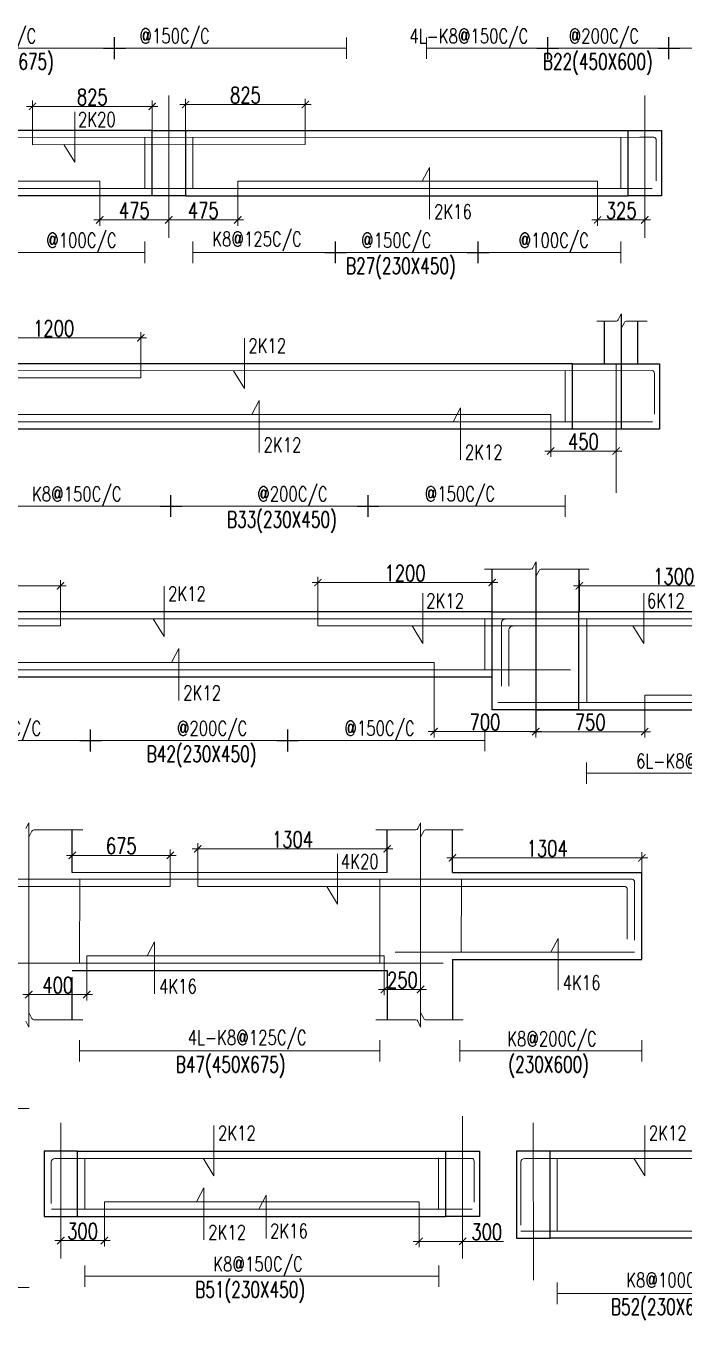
# Model space of a CAD drawing. Header units: inches. Extents: x 5501426 to 5570916, y 463710 to 505098.
# Drawn here: x 5514446 to 5518980, y 463885 to 472798 of the extents above; entities that cross this region are included whole.
import ezdxf

# ---------------------------------------------------------------- set-up
doc = ezdxf.new("R2010")
doc.units = ezdxf.units.IN
doc.header["$LTSCALE"] = 700
doc.header["$MEASUREMENT"] = 0
doc.header["$PDMODE"] = 2
doc.header["$PDSIZE"] = 75
doc.linetypes.add('CONTINULUS', pattern=[0])
doc.layers.get('0').update_dxf_attribs({"color": 1})
doc.layers.get('DEFPOINTS').update_dxf_attribs({"color": 250})
for name, color, linetype in [('M-BEAM', 4, 'Continuous'), ('MC-ARROW', 8, 'Continuous'), ('MC-STIRRUPS-LINE', 252, 'Continuous'), ('STR-Beam Number', 6, 'Continuous'), ('STR-Column', 5, 'Continuous'), ('STR-Steel Text', 84, 'Continuous'), ('STR-STIRRUPS-LINE', 252, 'Continuous')]:
    doc.layers.add(name, color=color, linetype=linetype)
doc.layers.add('MC-DIMENTION', color=9, linetype='Continuous', lineweight=9)
doc.layers.add('STR-Reinf', color=2, linetype='Continuous', lineweight=15)
doc.styles.add('ROMANS', font='romans.shx', dxfattribs={"width": 0.75})
doc.styles.add('S', font='SIMPLEX.shx', dxfattribs={"width": 0.75})
doc.dimstyles.new('100-2.5', dxfattribs={"dimscale": 100, "dimtxt": 2.25, "dimasz": 1.25, "dimexe": 1.25, "dimexo": 1.2, "dimgap": 0.75, "dimtad": 1, "dimdec": 0, "dimzin": 9, "dimdsep": 46, "dimtxsty": 'ROMANS', "dimblk1": 'ARCHTICK', "dimblk2": 'ARCHTICK', "dimsah": 1, "dimcen": 0, "dimdle": 1.25, "dimclrd": 1, "dimclre": 1, "dimclrt": 3, "dimadec": 0, "dimazin": 0, "dimtfac": 1, "dimtdec": 0, "dimtmove": 0, "dimatfit": 3, "dimldrblk": 'ARCHTICK', "dimfxl": 1, "dimtolj": 1, "dimtzin": 0, "dimlwd": -1, "dimlwe": -1, "dimarcsym": 0})

# ---------------------------------------------------------------- blocks, each defined once
blk = doc.blocks.new('_ARCHTICK')
at = {"color": 0, "linetype": 'ByBlock', "const_width": 0.15}
blk.add_lwpolyline([(-0.5, -0.5), (0.5, 0.5)], dxfattribs=at)
blk = doc.blocks.new('*D684')
at = {"layer": 'DEFPOINTS', "color": 0, "linetype": 'CONTINULUS'}
for p in [(5515546, 472256.5), (5515546, 472078.1), (5516370.7, 471981.7)]:
    blk.add_point(p, dxfattribs=at)
at = {"layer": 'MC-DIMENTION', "color": 251}
for p, q in [((5516410.7, 472256.5), (5515506, 472256.5)), ((5515546, 472078.1), (5515546, 472296.5)), ((5516370.7, 471981.7), (5516370.7, 472296.5))]:
    blk.add_line(p, q, dxfattribs=at)
at = {"layer": 'MC-DIMENTION', "color": 251, "linetype": 'ByBlock', "xscale": 50, "yscale": 50, "zscale": 50, "rotation": 180}
blk.add_blockref('_ARCHTICK', (5515546, 472256.5), dxfattribs=at)
at = {"layer": 'MC-DIMENTION', "color": 251, "linetype": 'ByBlock', "xscale": 50, "yscale": 50, "zscale": 50}
blk.add_blockref('_ARCHTICK', (5516370.7, 472256.5), dxfattribs=at)
at = {"layer": 'MC-DIMENTION', "color": 3, "linetype": 'CONTINULUS', "ltscale": 0.05, "insert": (5515958.4, 472321.5), "char_height": 110, "attachment_point": 5, "style": 'ROMANS'}
blk.add_mtext('\\A1;825', dxfattribs=at)
blk = doc.blocks.new('*D688')
at = {"layer": 'DEFPOINTS', "color": 0, "linetype": 'CONTINULUS'}
for p in [(5515905.2, 471727.9), (5515430.3, 471677.2), (5515905.2, 471462)]:
    blk.add_point(p, dxfattribs=at)
at = {"layer": 'MC-DIMENTION', "color": 251}
for p, q in [((5515905.2, 471727.9), (5515905.2, 471422)), ((5515430.3, 471677.2), (5515430.3, 471422)), ((5515390.3, 471462), (5515945.2, 471462))]:
    blk.add_line(p, q, dxfattribs=at)
at = {"layer": 'MC-DIMENTION', "color": 251, "linetype": 'ByBlock', "xscale": 50, "yscale": 50, "zscale": 50, "rotation": 180}
blk.add_blockref('_ARCHTICK', (5515430.3, 471462), dxfattribs=at)
at = {"layer": 'MC-DIMENTION', "color": 251, "linetype": 'ByBlock', "xscale": 50, "yscale": 50, "zscale": 50}
blk.add_blockref('_ARCHTICK', (5515905.2, 471462), dxfattribs=at)
at = {"layer": 'MC-DIMENTION', "color": 3, "linetype": 'CONTINULUS', "ltscale": 0.05, "insert": (5515667.8, 471527), "char_height": 110, "attachment_point": 5, "style": 'ROMANS'}
blk.add_mtext('\\A1;475', dxfattribs=at)
blk = doc.blocks.new('*D695')
at = {"layer": 'DEFPOINTS', "color": 0, "linetype": 'CONTINULUS'}
for p in [(5515316, 472243.5), (5515316, 472077.8), (5514491, 471979.8)]:
    blk.add_point(p, dxfattribs=at)
at = {"layer": 'MC-DIMENTION', "color": 251}
for p, q in [((5514451, 472243.5), (5515356, 472243.5)), ((5514491, 471979.8), (5514491, 472283.5)), ((5515316, 472077.8), (5515316, 472283.5))]:
    blk.add_line(p, q, dxfattribs=at)
at = {"layer": 'MC-DIMENTION', "color": 251, "linetype": 'ByBlock', "xscale": 50, "yscale": 50, "zscale": 50, "rotation": 180}
blk.add_blockref('_ARCHTICK', (5514491, 472243.5), dxfattribs=at)
at = {"layer": 'MC-DIMENTION', "color": 251, "linetype": 'ByBlock', "xscale": 50, "yscale": 50, "zscale": 50}
blk.add_blockref('_ARCHTICK', (5515316, 472243.5), dxfattribs=at)
at = {"layer": 'MC-DIMENTION', "color": 3, "linetype": 'CONTINULUS', "ltscale": 0.05, "insert": (5514903.5, 472308.5), "char_height": 110, "attachment_point": 5, "style": 'ROMANS'}
blk.add_mtext('\\A1;825', dxfattribs=at)
blk = doc.blocks.new('*D703')
at = {"layer": 'DEFPOINTS', "color": 0, "linetype": 'CONTINULUS'}
for p in [(5514955, 471727.9), (5515430.3, 471677.2), (5515430.3, 471462)]:
    blk.add_point(p, dxfattribs=at)
at = {"layer": 'MC-DIMENTION', "color": 251}
for p, q in [((5514955, 471727.9), (5514955, 471422)), ((5515430.3, 471677.2), (5515430.3, 471422)), ((5514915, 471462), (5515470.3, 471462))]:
    blk.add_line(p, q, dxfattribs=at)
at = {"layer": 'MC-DIMENTION', "color": 251, "linetype": 'ByBlock', "xscale": 50, "yscale": 50, "zscale": 50, "rotation": 180}
blk.add_blockref('_ARCHTICK', (5514955, 471462), dxfattribs=at)
at = {"layer": 'MC-DIMENTION', "color": 251, "linetype": 'ByBlock', "xscale": 50, "yscale": 50, "zscale": 50}
blk.add_blockref('_ARCHTICK', (5515430.3, 471462), dxfattribs=at)
at = {"layer": 'MC-DIMENTION', "color": 3, "linetype": 'CONTINULUS', "ltscale": 0.05, "insert": (5515192.6, 471527), "char_height": 110, "attachment_point": 5, "style": 'ROMANS'}
blk.add_mtext('\\A1;475', dxfattribs=at)
blk = doc.blocks.new('*D704')
at = {"layer": 'DEFPOINTS', "color": 0, "linetype": 'CONTINULUS'}
for p in [(5518383.9, 471727.9), (5518709, 471678), (5518709, 471462)]:
    blk.add_point(p, dxfattribs=at)
at = {"layer": 'MC-DIMENTION', "color": 251}
for p, q in [((5518383.9, 471727.9), (5518383.9, 471422)), ((5518709, 471678), (5518709, 471422)), ((5518343.9, 471462), (5518749, 471462))]:
    blk.add_line(p, q, dxfattribs=at)
at = {"layer": 'MC-DIMENTION', "color": 251, "linetype": 'ByBlock', "xscale": 50, "yscale": 50, "zscale": 50, "rotation": 180}
blk.add_blockref('_ARCHTICK', (5518383.9, 471462), dxfattribs=at)
at = {"layer": 'MC-DIMENTION', "color": 251, "linetype": 'ByBlock', "xscale": 50, "yscale": 50, "zscale": 50}
blk.add_blockref('_ARCHTICK', (5518709, 471462), dxfattribs=at)
at = {"layer": 'MC-DIMENTION', "color": 3, "linetype": 'CONTINULUS', "ltscale": 0.05, "insert": (5518546.5, 471527), "char_height": 110, "attachment_point": 5, "style": 'ROMANS'}
blk.add_mtext('\\A1;325', dxfattribs=at)
blk = doc.blocks.new('*D916')
at = {"layer": 'DEFPOINTS', "color": 0, "linetype": 'CONTINULUS'}
for p in [(5514037.5, 470649.9), (5514037.5, 470471.3), (5515237.5, 470375.1)]:
    blk.add_point(p, dxfattribs=at)
at = {"layer": 'MC-DIMENTION', "color": 251}
for p, q in [((5515277.5, 470649.9), (5513997.5, 470649.9)), ((5514037.5, 470471.3), (5514037.5, 470689.9)), ((5515237.5, 470375.1), (5515237.5, 470689.9))]:
    blk.add_line(p, q, dxfattribs=at)
at = {"layer": 'MC-DIMENTION', "color": 251, "linetype": 'ByBlock', "xscale": 50, "yscale": 50, "zscale": 50, "rotation": 180}
blk.add_blockref('_ARCHTICK', (5514037.5, 470649.9), dxfattribs=at)
at = {"layer": 'MC-DIMENTION', "color": 251, "linetype": 'ByBlock', "xscale": 50, "yscale": 50, "zscale": 50}
blk.add_blockref('_ARCHTICK', (5515237.5, 470649.9), dxfattribs=at)
at = {"layer": 'MC-DIMENTION', "color": 3, "linetype": 'CONTINULUS', "ltscale": 0.05, "insert": (5514637.5, 470714.9), "char_height": 110, "attachment_point": 5, "style": 'ROMANS'}
blk.add_mtext('\\A1;1200', dxfattribs=at)
blk = doc.blocks.new('*D918')
at = {"layer": 'DEFPOINTS', "color": 0, "linetype": 'CONTINULUS'}
for p in [(5518061.1, 470121.3), (5518511.2, 470071.3), (5518511.2, 469870.5)]:
    blk.add_point(p, dxfattribs=at)
at = {"layer": 'MC-DIMENTION', "color": 251}
for p, q in [((5518061.1, 470121.3), (5518061.1, 469830.5)), ((5518511.2, 470071.3), (5518511.2, 469830.5)), ((5518021.1, 469870.5), (5518551.2, 469870.5))]:
    blk.add_line(p, q, dxfattribs=at)
at = {"layer": 'MC-DIMENTION', "color": 251, "linetype": 'ByBlock', "xscale": 50, "yscale": 50, "zscale": 50, "rotation": 180}
blk.add_blockref('_ARCHTICK', (5518061.1, 469870.5), dxfattribs=at)
at = {"layer": 'MC-DIMENTION', "color": 251, "linetype": 'ByBlock', "xscale": 50, "yscale": 50, "zscale": 50}
blk.add_blockref('_ARCHTICK', (5518511.2, 469870.5), dxfattribs=at)
at = {"layer": 'MC-DIMENTION', "color": 3, "linetype": 'CONTINULUS', "ltscale": 0.05, "insert": (5518286.1, 469935.5), "char_height": 110, "attachment_point": 5, "style": 'ROMANS'}
blk.add_mtext('\\A1;450', dxfattribs=at)
blk = doc.blocks.new('*D941')
at = {"layer": 'DEFPOINTS', "color": 0, "linetype": 'CONTINULUS'}
for p in [(5513484.1, 468942.1), (5513484.1, 468763.5), (5514684.2, 468667.2)]:
    blk.add_point(p, dxfattribs=at)
at = {"layer": 'MC-DIMENTION', "color": 251}
for p, q in [((5514724.2, 468942.1), (5513444.1, 468942.1)), ((5513484.1, 468763.5), (5513484.1, 468982.1)), ((5514684.2, 468667.2), (5514684.2, 468982.1))]:
    blk.add_line(p, q, dxfattribs=at)
at = {"layer": 'MC-DIMENTION', "color": 251, "linetype": 'ByBlock', "xscale": 50, "yscale": 50, "zscale": 50, "rotation": 180}
blk.add_blockref('_ARCHTICK', (5513484.1, 468942.1), dxfattribs=at)
at = {"layer": 'MC-DIMENTION', "color": 251, "linetype": 'ByBlock', "xscale": 50, "yscale": 50, "zscale": 50}
blk.add_blockref('_ARCHTICK', (5514684.2, 468942.1), dxfattribs=at)
at = {"layer": 'MC-DIMENTION', "color": 3, "linetype": 'CONTINULUS', "ltscale": 0.05, "insert": (5514084.2, 469007.1), "char_height": 110, "attachment_point": 5, "style": 'ROMANS'}
blk.add_mtext('\\A1;1200', dxfattribs=at)
blk = doc.blocks.new('*D943')
at = {"layer": 'DEFPOINTS', "color": 0, "linetype": 'CONTINULUS'}
for p in [(5517257.7, 468413.5), (5517957.8, 468363.5), (5517957.8, 467937.7)]:
    blk.add_point(p, dxfattribs=at)
at = {"layer": 'MC-DIMENTION', "color": 251}
for p, q in [((5517257.7, 468413.5), (5517257.7, 467897.7)), ((5517957.8, 468363.5), (5517957.8, 467897.7)), ((5517217.7, 467937.7), (5517997.8, 467937.7))]:
    blk.add_line(p, q, dxfattribs=at)
at = {"layer": 'MC-DIMENTION', "color": 251, "linetype": 'ByBlock', "xscale": 50, "yscale": 50, "zscale": 50, "rotation": 180}
blk.add_blockref('_ARCHTICK', (5517257.7, 467937.7), dxfattribs=at)
at = {"layer": 'MC-DIMENTION', "color": 251, "linetype": 'ByBlock', "xscale": 50, "yscale": 50, "zscale": 50}
blk.add_blockref('_ARCHTICK', (5517957.8, 467937.7), dxfattribs=at)
at = {"layer": 'MC-DIMENTION', "color": 3, "linetype": 'CONTINULUS', "ltscale": 0.05, "insert": (5517607.8, 468002.7), "char_height": 110, "attachment_point": 5, "style": 'ROMANS'}
blk.add_mtext('\\A1;700', dxfattribs=at)
blk = doc.blocks.new('*D948')
at = {"layer": 'DEFPOINTS', "color": 0, "linetype": 'CONTINULUS'}
for p in [(5518708.3, 468188.5), (5517958, 468088.5), (5518708.3, 467937.6)]:
    blk.add_point(p, dxfattribs=at)
at = {"layer": 'MC-DIMENTION', "color": 251}
for p, q in [((5518708.3, 468188.5), (5518708.3, 467897.6)), ((5517958, 468088.5), (5517958, 467897.6)), ((5517918, 467937.6), (5518748.3, 467937.6))]:
    blk.add_line(p, q, dxfattribs=at)
at = {"layer": 'MC-DIMENTION', "color": 251, "linetype": 'ByBlock', "xscale": 50, "yscale": 50, "zscale": 50, "rotation": 180}
blk.add_blockref('_ARCHTICK', (5517958, 467937.6), dxfattribs=at)
at = {"layer": 'MC-DIMENTION', "color": 251, "linetype": 'ByBlock', "xscale": 50, "yscale": 50, "zscale": 50}
blk.add_blockref('_ARCHTICK', (5518708.3, 467937.6), dxfattribs=at)
at = {"layer": 'MC-DIMENTION', "color": 3, "linetype": 'CONTINULUS', "ltscale": 0.05, "insert": (5518333.1, 468002.6), "char_height": 110, "attachment_point": 5, "style": 'ROMANS'}
blk.add_mtext('\\A1;750', dxfattribs=at)
blk = doc.blocks.new('*D951')
at = {"layer": 'DEFPOINTS', "color": 0, "linetype": 'CONTINULUS'}
for p in [(5518258, 468942.1), (5518258, 468763.5), (5519558, 468667.2)]:
    blk.add_point(p, dxfattribs=at)
at = {"layer": 'MC-DIMENTION', "color": 251}
for p, q in [((5519598, 468942.1), (5518218, 468942.1)), ((5518258, 468763.5), (5518258, 468982.1)), ((5519558, 468667.2), (5519558, 468982.1))]:
    blk.add_line(p, q, dxfattribs=at)
at = {"layer": 'MC-DIMENTION', "color": 251, "linetype": 'ByBlock', "xscale": 50, "yscale": 50, "zscale": 50, "rotation": 180}
blk.add_blockref('_ARCHTICK', (5518258, 468942.1), dxfattribs=at)
at = {"layer": 'MC-DIMENTION', "color": 251, "linetype": 'ByBlock', "xscale": 50, "yscale": 50, "zscale": 50}
blk.add_blockref('_ARCHTICK', (5519558, 468942.1), dxfattribs=at)
at = {"layer": 'MC-DIMENTION', "color": 3, "linetype": 'CONTINULUS', "ltscale": 0.05, "insert": (5518908, 469007.1), "char_height": 110, "attachment_point": 5, "style": 'ROMANS'}
blk.add_mtext('\\A1;1300', dxfattribs=at)
blk = doc.blocks.new('*D952')
at = {"layer": 'DEFPOINTS', "color": 0, "linetype": 'CONTINULUS'}
for p in [(5517657.7, 468964.4), (5517657.7, 468763.4), (5516457.7, 468666.1)]:
    blk.add_point(p, dxfattribs=at)
at = {"layer": 'MC-DIMENTION', "color": 251}
for p, q in [((5516417.7, 468964.4), (5517697.7, 468964.4)), ((5516457.7, 468666.1), (5516457.7, 469004.4)), ((5517657.7, 468763.4), (5517657.7, 469004.4))]:
    blk.add_line(p, q, dxfattribs=at)
at = {"layer": 'MC-DIMENTION', "color": 251, "linetype": 'ByBlock', "xscale": 50, "yscale": 50, "zscale": 50, "rotation": 180}
blk.add_blockref('_ARCHTICK', (5516457.7, 468964.4), dxfattribs=at)
at = {"layer": 'MC-DIMENTION', "color": 251, "linetype": 'ByBlock', "xscale": 50, "yscale": 50, "zscale": 50}
blk.add_blockref('_ARCHTICK', (5517657.7, 468964.4), dxfattribs=at)
at = {"layer": 'MC-DIMENTION', "color": 3, "linetype": 'CONTINULUS', "ltscale": 0.05, "insert": (5517057.7, 469029.4), "char_height": 110, "attachment_point": 5, "style": 'ROMANS'}
blk.add_mtext('\\A1;1200', dxfattribs=at)
blk = doc.blocks.new('*D976')
at = {"layer": 'DEFPOINTS', "color": 0, "linetype": 'CONTINULUS'}
for p in [(5514765.5, 467085.7), (5514765.5, 466968.2), (5515440.8, 466870.9)]:
    blk.add_point(p, dxfattribs=at)
at = {"layer": 'MC-DIMENTION', "color": 251}
for p, q in [((5515480.8, 467085.7), (5514725.5, 467085.7)), ((5514765.5, 466968.2), (5514765.5, 467125.7)), ((5515440.8, 466870.9), (5515440.8, 467125.7))]:
    blk.add_line(p, q, dxfattribs=at)
at = {"layer": 'MC-DIMENTION', "color": 251, "linetype": 'ByBlock', "xscale": 50, "yscale": 50, "zscale": 50, "rotation": 180}
blk.add_blockref('_ARCHTICK', (5514765.5, 467085.7), dxfattribs=at)
at = {"layer": 'MC-DIMENTION', "color": 251, "linetype": 'ByBlock', "xscale": 50, "yscale": 50, "zscale": 50}
blk.add_blockref('_ARCHTICK', (5515440.8, 467085.7), dxfattribs=at)
at = {"layer": 'MC-DIMENTION', "color": 3, "linetype": 'CONTINULUS', "ltscale": 0.05, "insert": (5515103.2, 467150.7), "char_height": 110, "attachment_point": 5, "style": 'ROMANS'}
blk.add_mtext('\\A1;675', dxfattribs=at)
blk = doc.blocks.new('*D977')
at = {"layer": 'DEFPOINTS', "color": 0, "linetype": 'CONTINULUS'}
for p in [(5514865.5, 466393), (5514465.9, 466340.7), (5514865.5, 466127)]:
    blk.add_point(p, dxfattribs=at)
at = {"layer": 'MC-DIMENTION', "color": 251}
for p, q in [((5514865.5, 466393), (5514865.5, 466087)), ((5514465.9, 466340.7), (5514465.9, 466087)), ((5514425.9, 466127), (5514905.5, 466127))]:
    blk.add_line(p, q, dxfattribs=at)
at = {"layer": 'MC-DIMENTION', "color": 251, "linetype": 'ByBlock', "xscale": 50, "yscale": 50, "zscale": 50, "rotation": 180}
blk.add_blockref('_ARCHTICK', (5514465.9, 466127), dxfattribs=at)
at = {"layer": 'MC-DIMENTION', "color": 251, "linetype": 'ByBlock', "xscale": 50, "yscale": 50, "zscale": 50}
blk.add_blockref('_ARCHTICK', (5514865.5, 466127), dxfattribs=at)
at = {"layer": 'MC-DIMENTION', "color": 3, "linetype": 'CONTINULUS', "ltscale": 0.05, "insert": (5514665.7, 466192), "char_height": 110, "attachment_point": 5, "style": 'ROMANS'}
blk.add_mtext('\\A1;400', dxfattribs=at)
blk = doc.blocks.new('*D983')
at = {"layer": 'DEFPOINTS', "color": 0, "linetype": 'CONTINULUS'}
for p in [(5518688.8, 467068.3), (5517384.4, 466968), (5518688.8, 466968)]:
    blk.add_point(p, dxfattribs=at)
at = {"layer": 'MC-DIMENTION', "color": 251}
for p, q in [((5517344.4, 467068.3), (5518728.8, 467068.3)), ((5517384.4, 466968), (5517384.4, 467108.3)), ((5518688.8, 466968), (5518688.8, 467108.3))]:
    blk.add_line(p, q, dxfattribs=at)
at = {"layer": 'MC-DIMENTION', "color": 251, "linetype": 'ByBlock', "xscale": 50, "yscale": 50, "zscale": 50, "rotation": 180}
blk.add_blockref('_ARCHTICK', (5517384.4, 467068.3), dxfattribs=at)
at = {"layer": 'MC-DIMENTION', "color": 251, "linetype": 'ByBlock', "xscale": 50, "yscale": 50, "zscale": 50}
blk.add_blockref('_ARCHTICK', (5518688.8, 467068.3), dxfattribs=at)
at = {"layer": 'MC-DIMENTION', "color": 3, "linetype": 'CONTINULUS', "ltscale": 0.05, "insert": (5518036.6, 467133.3), "char_height": 110, "attachment_point": 5, "style": 'ROMANS'}
blk.add_mtext('\\A1;1304', dxfattribs=at)
blk = doc.blocks.new('*D984')
at = {"layer": 'DEFPOINTS', "color": 0, "linetype": 'CONTINULUS'}
for p in [(5516934.5, 467130.1), (5516934.5, 466969), (5515630.5, 466871)]:
    blk.add_point(p, dxfattribs=at)
at = {"layer": 'MC-DIMENTION', "color": 251}
for p, q in [((5515630.5, 466871), (5515630.5, 467170.1)), ((5516934.5, 466969), (5516934.5, 467170.1)), ((5515590.5, 467130.1), (5516974.5, 467130.1))]:
    blk.add_line(p, q, dxfattribs=at)
at = {"layer": 'MC-DIMENTION', "color": 251, "linetype": 'ByBlock', "xscale": 50, "yscale": 50, "zscale": 50, "rotation": 180}
blk.add_blockref('_ARCHTICK', (5515630.5, 467130.1), dxfattribs=at)
at = {"layer": 'MC-DIMENTION', "color": 251, "linetype": 'ByBlock', "xscale": 50, "yscale": 50, "zscale": 50}
blk.add_blockref('_ARCHTICK', (5516934.5, 467130.1), dxfattribs=at)
at = {"layer": 'MC-DIMENTION', "color": 3, "linetype": 'CONTINULUS', "ltscale": 0.05, "insert": (5516282.5, 467195.1), "char_height": 110, "attachment_point": 5, "style": 'ROMANS'}
blk.add_mtext('\\A1;1304', dxfattribs=at)
blk = doc.blocks.new('*D987')
at = {"layer": 'DEFPOINTS', "color": 0, "linetype": 'CONTINULUS'}
for p in [(5516914.8, 466393), (5517164.5, 466343), (5517164.5, 466162.1)]:
    blk.add_point(p, dxfattribs=at)
at = {"layer": 'MC-DIMENTION', "color": 251}
for p, q in [((5516914.8, 466393), (5516914.8, 466122.1)), ((5517164.5, 466343), (5517164.5, 466122.1)), ((5516874.8, 466162.1), (5517204.5, 466162.1))]:
    blk.add_line(p, q, dxfattribs=at)
at = {"layer": 'MC-DIMENTION', "color": 251, "linetype": 'ByBlock', "xscale": 50, "yscale": 50, "zscale": 50, "rotation": 180}
blk.add_blockref('_ARCHTICK', (5516914.8, 466162.1), dxfattribs=at)
at = {"layer": 'MC-DIMENTION', "color": 251, "linetype": 'ByBlock', "xscale": 50, "yscale": 50, "zscale": 50}
blk.add_blockref('_ARCHTICK', (5517164.5, 466162.1), dxfattribs=at)
at = {"layer": 'MC-DIMENTION', "color": 3, "linetype": 'CONTINULUS', "ltscale": 0.05, "insert": (5517039.6, 466227.1), "char_height": 110, "attachment_point": 5, "style": 'ROMANS'}
blk.add_mtext('\\A1;250', dxfattribs=at)
blk = doc.blocks.new('*D1012')
at = {"layer": 'DEFPOINTS', "color": 0, "linetype": 'CONTINULUS'}
for p in [(5514986.6, 464698.5), (5514686.6, 464647.8), (5514986.6, 464432.6)]:
    blk.add_point(p, dxfattribs=at)
at = {"layer": 'MC-DIMENTION', "color": 251}
for p, q in [((5514986.6, 464698.5), (5514986.6, 464392.6)), ((5514686.6, 464647.8), (5514686.6, 464392.6)), ((5514646.6, 464432.6), (5515026.6, 464432.6))]:
    blk.add_line(p, q, dxfattribs=at)
at = {"layer": 'MC-DIMENTION', "color": 251, "linetype": 'ByBlock', "xscale": 50, "yscale": 50, "zscale": 50}
for p, rotation in [((5514686.6, 464432.6), 180.0000327527549), ((5514986.6, 464432.6), 3.275275495381959e-05)]:
    blk.add_blockref('_ARCHTICK', p, dxfattribs=dict(at, rotation=rotation))
at = {"layer": 'MC-DIMENTION', "color": 3, "linetype": 'CONTINULUS', "ltscale": 0.05, "insert": (5514836.6, 464497.6), "char_height": 110, "attachment_point": 5, "rotation": 0.00003, "style": 'ROMANS'}
blk.add_mtext('\\A1;300', dxfattribs=at)
blk = doc.blocks.new('*D1013')
at = {"layer": 'DEFPOINTS', "color": 0, "linetype": 'CONTINULUS'}
for p in [(5517154.4, 464698.5), (5517454.4, 464648.5), (5517154.4, 464427.3)]:
    blk.add_point(p, dxfattribs=at)
at = {"layer": 'MC-DIMENTION', "color": 251}
for p, q in [((5517154.4, 464698.5), (5517154.4, 464387.3)), ((5517454.4, 464648.5), (5517454.4, 464387.3)), ((5517494.4, 464427.3), (5517114.4, 464427.3)), ((5517454.4, 464427.3), (5517736.5, 464427.3))]:
    blk.add_line(p, q, dxfattribs=at)
at = {"layer": 'MC-DIMENTION', "color": 251, "linetype": 'ByBlock', "xscale": 50, "yscale": 50, "zscale": 50, "rotation": 180}
blk.add_blockref('_ARCHTICK', (5517154.4, 464427.3), dxfattribs=at)
at = {"layer": 'MC-DIMENTION', "color": 251, "linetype": 'ByBlock', "xscale": 50, "yscale": 50, "zscale": 50}
blk.add_blockref('_ARCHTICK', (5517454.4, 464427.3), dxfattribs=at)
at = {"layer": 'MC-DIMENTION', "color": 3, "linetype": 'CONTINULUS', "ltscale": 0.05, "insert": (5517620.4, 464492.3), "char_height": 110, "attachment_point": 5, "style": 'ROMANS'}
blk.add_mtext('\\A1;300', dxfattribs=at)

msp = doc.modelspace()

# ---------------------------------------------------------------- linework, layer by layer
at = {"color": 8, "linetype": 'ByBlock', "lineweight": 0}
for p, q in [((5516654.7, 472645.1, 11991.8), (5511860.7, 472645.1, 13001.6)), ((5519710.1, 472645.1, -100150.3), (5517205, 472645.1, -87005.5)), ((5515431, 472319.9, -12064.1), (5515431, 471339.4, -12064.1)), ((5518709, 472319.9, -16.2), (5518709, 471339.4, -16.2)), ((5515265.7, 471238.6, -12094.4), (5512321.1, 471238.6, -12068.7)), ((5518543.6, 471238.6, -27.8), (5515596.7, 471238.6, -12083.9)), ((5518526, 470774.1, 601.6), (5518545.8, 470814.2, 601.6)), ((5518545.8, 470814.2, 601.6), (5518545.8, 470713.3, 601.6)), ((5518378.1, 470764, 615.6), (5518514.2, 470764.1, 601.6)), ((5518545.8, 470713.3, 601.6), (5518568, 470756, 601.6)), ((5518585.4, 470764.1, 601.6), (5518726.3, 470764.2, 576.6)), ((5518511.2, 470471.3, -758.2), (5518511.2, 469582.8, -758.2)), ((5518160.8, 469491.5, -790.6), (5514087.5, 469491.5, -303.6)), ((5517604.9, 469056.1, -634.6), (5517926.5, 469056.2, -98985)), ((5517938.3, 469066.2, -98985), (5517958.1, 469106.3, -98985)), ((5517958.1, 469106.3, -98985), (5517958.1, 469005.4, -98985)), ((5517958.1, 469005.4, -98985), (5517980.2, 469048.1, -98985)), ((5517997.6, 469056.2, -98985), (5518323.1, 469056.3, -674.6)), ((5517607.5, 467876.8, -790.6), (5513534.2, 467876.8, -303.6)), ((5522919.6, 467651.8, -98921.6), (5518308, 467651.8, -1268.1)), ((5514446.1, 467270.7, -11354.3), (5514465.9, 467310.8, -11354.3)), ((5514465.9, 467310.8, -11354.3), (5514465.9, 467209.9, -11354.3)), ((5514465.9, 467209.9, -11354.3), (5514488.1, 467252.6, -11354.3)), ((5514505.5, 467260.7, -11354.3), (5514838.9, 467260.8, -11381.3)), ((5516856, 467260.6, 13048.1), (5517132.9, 467260.7, 13631.2)), ((5517144.7, 467270.7, 13631.2), (5517164.5, 467310.8, 13631.2)), ((5517164.5, 467310.8, 13631.2), (5517164.5, 467209.9, 13631.2)), ((5517164.5, 467209.9, 13631.2), (5517186.7, 467252.6, 13631.2)), ((5517204, 467260.7, 13631.2), (5517457.8, 467260.8, 13003.4)), ((5514465.9, 467209.9, -11354.3), (5514465.9, 466004.4, -11354.3)), ((5517164.5, 467209.9, 13631.2), (5517164.5, 466004.4, 13631.2)), ((5514465.9, 465903.5, -11354.3), (5514465.9, 466004.4, -11354.3)), ((5514465.9, 466004.4, -11354.3), (5514488.1, 465961.6, -11354.3)), ((5517164.5, 465903.5, 13631.2), (5517164.5, 466004.4, 13631.2)), ((5517164.5, 466004.4, 13631.2), (5517186.7, 465961.6, 13631.2)), ((5514446.1, 465943.6, -11354.3), (5514465.9, 465903.5, -11354.3)), ((5514505.5, 465953.6, -11354.3), (5514838.9, 465953.7, -11381.3)), ((5516856, 465953.9, 13048.1), (5517132.9, 465953.6, 13631.2)), ((5517144.7, 465943.6, 13631.2), (5517164.5, 465903.5, 13631.2)), ((5517204, 465953.6, 13631.2), (5517457.8, 465953.7, 13003.4)), ((5516883.5, 465738.9, 12992.3), (5514816.5, 465738.9, -11399)), ((5518688.8, 465738.9, -12420.2), (5517434.5, 465738.9, 13015)), ((5514319.9, 465341.3, -11857.5), (5514468.7, 465341.4, -11883.1)), ((5517454.4, 465290.5, -9248.9), (5517454.4, 464309.9, -9248.9)), ((5514686.2, 465244.7, -10971.4), (5514686.8, 464310.3, -10964)), ((5517941.1, 465244.7, -12529.1), (5517941.7, 464160.3, -12521.6)), ((5517289.4, 464187.7, -8888.7), (5514851.3, 464187.7, -10975.6)), ((5514319.9, 464109.2, -11857.5), (5514468.7, 464109.3, -11883.1)), ((5519919.2, 464069.2, -12261), (5518106.2, 464069.2, -13222.3))]:
    msp.add_line(p, q, dxfattribs=at)
for centre, radius, start, end in [((5518510.5, 470780.5, 601.6), 16.8, 282.864, 337.63999), ((5518582.6, 470747.3, 601.6), 17, 80.51878, 149.1919), ((5517922.7, 469072.6, -98985), 16.8, 282.864, 337.63999), ((5517994.8, 469039.4, -98985), 17, 80.51878, 149.1919), ((5514502.7, 467243.9, -11354.3), 17, 80.51878, 149.1919), ((5517129.2, 467277.1, 13631.2), 16.8, 282.864, 337.63999), ((5517201.2, 467243.9, 13631.2), 17, 80.51878, 149.1919), ((5514502.7, 465970.3, -11354.3), 17, 210.8081, 279.48122), ((5517129.2, 465937.2, 13631.2), 16.8, 22.36001, 77.136), ((5517201.2, 465970.3, 13631.2), 17, 210.8081, 279.48122)]:
    msp.add_arc(centre, radius, start, end, dxfattribs=at)
at = {"layer": 'M-BEAM'}
for p, q in [((5515316, 472077.8, -12060), (5512271.1, 472077.9, -12067.8)), ((5515546, 472077.8, -12067.9), (5518594, 472078.2, -16.2)), ((5515316, 471627.9, -12063.5), (5512271, 471627.9, -12067.9)), ((5515546, 471627.9, -12071.3), (5518594, 471627.9, -12.6)), ((5518211.1, 470471.1, -756.2), (5514037.5, 470471.3, -302.8)), ((5518211.1, 470021.3, -759.7), (5514037.4, 470021.3, -302.9)), ((5517657.7, 468763.3, -756.2), (5513484.1, 468763.4, -302.8)), ((5519848.4, 468763.4, -33866), (5518257.5, 468763.4, -655.1)), ((5517657.7, 468313.5, -759.7), (5513183.9, 468313.5, -270)), ((5517958.1, 468088.5, 5487.4), (5522970.1, 468088.5, -99031.1)), ((5514765.5, 466968.2, -11359.4), (5516934.5, 466969, 13029.5)), ((5517384.4, 466968, 6503.8), (5518688.8, 466968, -12412.1)), ((5518688.8, 466368, -12412.1), (5518688.8, 466968, -12412.1)), ((5517384.4, 466368, 6503.8), (5518688.8, 466368, -12412.1)), ((5514765.5, 466292.8, -11359.9), (5516934.5, 466293.6, 13029.3)), ((5514801.3, 465048.5, -10970.7), (5515581.3, 465048.5, -10970.1)), ((5515581.3, 465048.4, -10969.9), (5517339.4, 465048.5, -8919.8)), ((5519969.2, 465048.5, -12251.6), (5518056.2, 465048.5, -13195.3)), ((5514801.3, 464598.5, -10970.6), (5517339.4, 464598.5, -8919.9)), ((5519969.2, 464449, -12251.6), (5518056.2, 464448.9, -13195.3))]:
    msp.add_line(p, q, dxfattribs=at)
for points, elevation in [([(5515316, 472077.8), (5515546, 472077.8), (5515546, 471627.9), (5515316, 471627.9)], -11776.1), ([(5518594, 472078.2), (5518824, 472078.2), (5518824, 471627.9), (5518594, 471627.9)], -16.2), ([(5518211.1, 470471.3), (5518811.1, 470471.3), (5518811.1, 470021.3), (5518211.1, 470021.3)], -763.4), ([(5518252.5, 468088.5), (5517657.7, 468088.5), (5517657.7, 468763.3), (5518252.5, 468763.3)], -653.7), ([(5514801.3, 465048.5), (5514571.3, 465048.5), (5514571.3, 464598.5), (5514801.3, 464598.5)], -11860.5), ([(5517339.4, 465048.5), (5517569.4, 465048.5), (5517569.4, 464598.5), (5517339.4, 464598.5)], -11860.5), ([(5518056.2, 465048.5), (5517826.2, 465048.5), (5517826.2, 464448.9), (5518056.2, 464448.9)], -11860.5)]:
    msp.add_lwpolyline(points, close=True, dxfattribs=dict(at, elevation=elevation))
at = {"layer": 'MC-ARROW', "lineweight": 13}
for points, elevation in [([(5514707, 471980.6), (5514782.2, 471859.8), (5514782.2, 472206.2)], -46.6), ([(5517176.3, 471727.9), (5517226.2, 471824.2), (5517226.2, 471467)], 7.8), ([(5515875.9, 470422.7), (5515951.1, 470302), (5515951.1, 470648.4)], -311.2), ([(5516002.2, 470121.3), (5516052.1, 470217.6), (5516052.1, 469860.4)], -284.1), ([(5517388.5, 470071.3), (5517438.4, 470167.6), (5517438.4, 469810.4)], -684.6), ([(5515322.6, 468714.8), (5515397.8, 468594.1), (5515397.8, 468940.5)], -311.2), ([(5517106, 468666.1), (5517181.2, 468545.3), (5517181.2, 468891.7)], -786.5), ([(5518625.9, 468666.1), (5518701.1, 468545.3), (5518701.1, 468891.7)], -786.5), ([(5515448.9, 468413.5), (5515498.8, 468509.7), (5515498.8, 468152.5)], -284.1), ([(5516518, 466870.6), (5516593.2, 466749.8), (5516593.2, 467096.2)], -44.9), ([(5515282, 466393), (5515331.9, 466489.2), (5515331.9, 466132)], 7.9), ([(5518062.7, 466418), (5518112.6, 466514.2), (5518112.6, 466157)], -5809.3), ([(5515666.4, 464999.9), (5515741.6, 464879.2), (5515741.6, 465225.6)], -11883.2), ([(5518634, 464999.9), (5518709.1, 464879.2), (5518709.1, 465225.6)], -11883.7), ([(5515621.4, 464698.5), (5515671.3, 464794.8), (5515671.3, 464437.6)], -11852.4), ([(5516051.2, 464648.5), (5516101.1, 464744.8), (5516101.1, 464446.9)], -11856.4)]:
    msp.add_lwpolyline(points, dxfattribs=dict(at, elevation=elevation))
at = {"layer": 'MC-STIRRUPS-LINE', "lineweight": 13}
for p, q in [((5516654.7, 472719, 11991.8), (5516654.7, 472571.3, 11991.8)), ((5515265.7, 471312.5, -12094.4), (5515265.7, 471164.7, -12094.4)), ((5515596.7, 471312.5, -12080.7), (5515596.7, 471164.7, -12080.7)), ((5518543.6, 471312.5, -27.8), (5518543.6, 471164.7, -27.8)), ((5518160.8, 469565.4, -790.6), (5518160.8, 469417.6, -790.6)), ((5517607.5, 467950.7, -790.6), (5517607.5, 467802.9, -790.6)), ((5518308, 467725.7, -1264.8), (5518308, 467577.9, -1264.8)), ((5514816.5, 465812.8, -11395.7), (5514816.5, 465665, -11395.7)), ((5516883.5, 465812.8, 12992.3), (5516883.5, 465665, 12992.3)), ((5517434.5, 465812.8, 13029.5), (5517434.5, 465665, 13029.5)), ((5518688.8, 465812.8, -12412.1), (5518688.8, 465665, -12412.1)), ((5514851.3, 464261.6, -10972.4), (5514851.3, 464113.8, -10972.4)), ((5517289.4, 464261.6, -8888.7), (5517289.4, 464113.8, -8888.7)), ((5518106.2, 464143.1, -13222.3), (5518106.2, 463995.3, -13222.3))]:
    msp.add_line(p, q, dxfattribs=at)
at = {"layer": 'STR-Column'}
for p, q in [((5518430.8, 470471.3, 593.1), (5518430.8, 470764.1, 605.6)), ((5518660.7, 470471.3, 596.2), (5518660.9, 470764.2, 604.6)), ((5517657.6, 468763.4, -657.1), (5517657.6, 469056.2, -644.6)), ((5518257.5, 468763.4, -655.1), (5518257.7, 469056.3, -646.7)), ((5514765.5, 466968, -11357.4), (5514765.6, 467260.8, -11353.1)), ((5516934.5, 466968, 13028.9), (5516934.4, 467260.7, 13041.4)), ((5517384.4, 466968, 13027.5), (5517384.5, 467260.8, 13031.6)), ((5517384.4, 466368, 6503.8), (5517384.5, 465953.7, 13184.8)), ((5516934.5, 466293.6, 13026.9), (5516934.4, 465953.6, 13041.4)), ((5514765.4, 465953.7, -11371.3), (5514765.4, 466246.3, -11367))]:
    msp.add_line(p, q, dxfattribs=at)
at = {"layer": 'STR-Reinf', "ltscale": 2}
for p, q in [((5505524.7, 472028, 4.9), (5518757, 472031.2, -90)), ((5514491, 471979.8, -12089), (5516370.7, 471981.7, -12161.5)), ((5515265.9, 471677.9, -12076), (5515265.3, 472030.8, -12131.7)), ((5515596, 471677.9, -12083.8), (5515596.6, 472030.8, -12139.6)), ((5518543.9, 471677.9, 0.1), (5518543.3, 472030.8, -55.7)), ((5518674.1, 472031.2, -89.6), (5518772.1, 472031.2, -90.1)), ((5512630.3, 471727.9, -12060.6), (5514955, 471727.9, -12039.1)), ((5515905.2, 471727.9, -12060.6), (5518383.9, 471727.9, -12039.1)), ((5505500.4, 471678, 4.7), (5518758.9, 471678, -34.9)), ((5509394.5, 470421.3, 11768.2), (5518759.4, 470424.6, -816.8)), ((5512687.2, 470374, -356.6), (5515237.5, 470375.1, -381.2)), ((5518160.4, 470424.2, -827.9), (5518160.4, 470071.3, -827.9)), ((5514187.5, 470121.3, -298.7), (5518061.1, 470121.3, -762.4)), ((5513484, 470071.3, -465.3), (5518761.3, 470071.3, -761.7)), ((5508841.2, 468713.5, 11768.2), (5523115, 468716.7, -99194.2)), ((5517607.1, 468716.3, -827.9), (5517607.1, 468363.5, -827.9)), ((5517721.8, 468688.3, 11012), (5517721.8, 468249.9, 11012)), ((5518308.5, 468716.3, -827.9), (5518308.5, 468138.5, -827.9)), ((5512133.9, 468666.1, -356.6), (5514684.2, 468667.2, -381.2)), ((5516457.7, 468666.1, -808.7), (5519558, 468667.2, -833.3)), ((5517771.8, 468638.3, 11012), (5517771.8, 468249.9, 11012)), ((5513884.2, 468413.5, -298.7), (5517257.7, 468413.5, -762.4)), ((5508815.5, 468363.5, -465.3), (5518197.8, 468363.5, -64786.2)), ((5517696.3, 468138.5, 5487.4), (5523128.8, 468138.5, -99031.1)), ((5518708.3, 468188.5, -98980.1), (5522568, 468192, -98642.7)), ((5518622.7, 466921.2, -12464.7), (5505546, 466921.2, 12976.9)), ((5514816.2, 466343, -11367.8), (5514816.8, 466921.2, -11423.6)), ((5516883.8, 466343, 13020.2), (5516883.2, 466921.2, 12964.3)), ((5517445.2, 466418, 13012.9), (5517445.8, 466921.2, 12964.3)), ((5510782.3, 466870.4, -11554.1), (5515440.8, 466870.9, -11413.1)), ((5515630.5, 466871, 12971.6), (5518575.9, 466871.2, -12479.1)), ((5514865.5, 466393, -11356.6), (5516914.8, 466393, 13038.7)), ((5506738.7, 466343, 1397), (5517320.2, 466343, 13019.7)), ((5514621.3, 464973.5, -10962.3), (5514621.3, 464688.5, -10962.3)), ((5514851.3, 464999, -10970.6), (5514851.3, 464648.5, -10970.7)), ((5517288.7, 465001.8, -8983.6), (5517288.7, 464648.5, -8983.6)), ((5517854.9, 464973.5, -11855.6), (5517854.9, 464538.5, -11855.6)), ((5517879.9, 464998.5, -11855.6), (5526518.1, 465001.8, -12602)), ((5518106.2, 464999, -13195.2), (5518106.2, 464498.5, -13195.3)), ((5514986.6, 464698.5, -10971.7), (5517154.4, 464698.5, -8913.1)), ((5514622, 464648.5, -10962.5), (5517519.3, 464648.5, -10660.7)), ((5517855.6, 464498.5, -11855.8), (5526532.8, 464498.6, -12546.9))]:
    msp.add_line(p, q, dxfattribs=at)
at = {"layer": 'STR-Reinf'}
for p, q in [((5518787.8, 472011.2, -102.5), (5518787.8, 471730.6, -102.5)), ((5518775.1, 470404.6, -816.9), (5518775.1, 470123.9, -816.9)), ((5518638.3, 466901.2, -12477.1), (5518638.3, 466500.9, -12477.1)), ((5518588.3, 466851.2, -12477.1), (5518588.3, 466507.5, -12477.1)), ((5516990.5, 466418, 6503.8), (5518637.7, 466418, -12412.1)), ((5514646.3, 464998.5, -10962.3), (5517517.4, 464998.5, -10187.9)), ((5517533.1, 464978.5, -10200.4), (5517533.1, 464697.8, -10200.4))]:
    msp.add_line(p, q, dxfattribs=at)
at = {"layer": 'STR-Reinf', "extrusion": (0.622407, -7.53365e-11, 0.782693)}
msp.add_arc((472011.2, -4319562.6, 3434854.3), 20, 270, 0.02097, dxfattribs=at)
at = {"layer": 'STR-Reinf', "extrusion": (0.622407, -8.59184e-11, 0.782693)}
msp.add_arc((470404.6, -4319997.3, 3434287.3), 20, 270, 0.02097, dxfattribs=at)
at = {"layer": 'STR-Reinf', "ltscale": 2, "extrusion": (0.00105, 5.5356e-14, 0.999999)}
msp.add_arc((5517732.2, 468688.3, 16807.2), 25, 90, 180, dxfattribs=at)
at = {"layer": 'STR-Reinf', "ltscale": 2, "extrusion": (0.00105, 2.21956e-14, 0.999999)}
msp.add_arc((5517782.2, 468638.3, 16807.3), 25, 90, 180, dxfattribs=at)
at = {"layer": 'STR-Reinf', "extrusion": (0.622407, 1.46195e-10, 0.782693)}
msp.add_arc((466901.2, -4327147.7, 3425075.8), 20, 270, 0.02097, dxfattribs=at)
at = {"layer": 'STR-Reinf', "extrusion": (0.622407, -1.33993e-10, 0.782693)}
msp.add_arc((466851.2, -4327108.6, 3425044.7), 20, 270, 0.02097, dxfattribs=at)
at = {"layer": 'STR-Reinf', "ltscale": 2, "extrusion": (0.00105, 6.0045e-10, 0.999999)}
msp.add_arc((5514654.8, 464973.5, -5170.3), 25, 90.00003, 180.00003, dxfattribs=at)
at = {"layer": 'STR-Reinf', "extrusion": (0.622407, 3.55803e-07, 0.782693)}
msp.add_arc((464975.4, -4324865.8, 3426170), 20, 270, 0.02097, dxfattribs=at)
at = {"layer": 'STR-Reinf', "ltscale": 2, "extrusion": (0.00105, -1.28624e-19, 0.999999)}
msp.add_arc((5517889.3, 464973.5, -6060.2), 25, 90, 180, dxfattribs=at)
at = {"layer": 'STR-STIRRUPS-LINE', "lineweight": 13}
msp.add_line((5517205, 472719, -87002.3), (5517205, 472571.3, -87002.3), dxfattribs=at)
at = {"layer": 'STR-STIRRUPS-LINE', "linetype": 'CONTINULUS', "ltscale": 0.05}
for p, q in [((5518545.8, 470814.2, 601.6), (5518545.8, 470021.3, 601.6)), ((5518160.4, 470424.2, -827.9), (5518160.4, 470424.2, -827.9)), ((5517958.1, 469106.3, -98985), (5517958.1, 467924.6, -98985))]:
    msp.add_line(p, q, dxfattribs=at)
for p in [(5515056.7, 472645.1, 12328.4), (5518040, 472645.1, -91387.1), (5518875.1, 472645.1, -95768.7), (5516579, 471238.6, -8065.2), (5517561.3, 471238.6, -4046.5), (5515445.3, 469491.5, -465.9), (5516803, 469491.5, -628.2), (5514891.9, 467876.8, -465.9), (5516249.7, 467876.8, -628.2)]:
    msp.add_point(p, dxfattribs=at)

# ---------------------------------------------------------------- texts
at = {"layer": 'STR-Beam Number', "style": 'ROMANS', "width": 0.7}
for s, p in [('B21(600X675)', (5513882.7, 472497.5, 13016.7)), ('B22(450X600)', (5518007.7, 472497.5, -63006.4)), ('B27(230X450)', (5516651.3, 471091, -12068.9)), ('B33(230X450)', (5515831.8, 469343.8, -288.5)), ('B42(230X450)', (5515278.5, 467729.2, -288.5)), ('B47(450X675)', (5515478.9, 465591.3, 13004.6)), ('(230X600)', (5517769.4, 465591.3, 13040.2)), ('B52(230X600)', (5518476.2, 463921.6, -11850.4))]:
    msp.add_text(s, height=110, dxfattribs=at).set_placement(p)
msp.add_text('B51(230X450)', height=110, rotation=0.00003, dxfattribs=at).set_placement((5515613.3, 464040.1, -10959.9))
at = {"layer": 'STR-Steel Text', "style": 'S', "width": 0.75}
for s, p in [('@200C/C', (5514032.6, 472678.8, 13008.2)), ('@150C/C', (5515227.9, 472679.4, 12019.3)), ('4L-K8@150C/C', (5517087.2, 472678.5, -63120.4)), ('@200C/C', (5518184.2, 472678.5, -92172.5)), ('2K20', (5514804.7, 472103.8, -12113.8)), ('2K16', (5517257.2, 471469.1, -6967.3)), ('@100C/C', (5514585.7, 471272, -7296.3)), ('K8@125C/C', (5515729.4, 471280.7, -12082.4)), ('@150C/C', (5516754.2, 471272, -7282.6)), ('@100C/C', (5517839.5, 471272, -7296.3)), ('2K12', (5515978.6, 470546, -312)), ('2K12', (5516083.1, 469862.5, -295.1)), ('2K12', (5517469.3, 469812.5, -695.6)), ('K8@150C/C', (5514488, 469524.9, -302.1)), ('@200C/C', (5516039, 469525.1, -297)), ('@150C/C', (5517192.6, 469525.7, -763.1)), ('2K12', (5515425.3, 468838.1, -312)), ('2K12', (5517203.7, 468789.3, -806.5)), ('6K12', (5518723.6, 468789.3, -806.5)), ('2K12', (5515529.7, 468154.6, -295.1)), ('K8@150C/C', (5513934.7, 467910.3, -302.1)), ('@200C/C', (5515485.7, 467910.5, -297)), ('@150C/C', (5516639.3, 467911.1, -763.1)), ('6L-K8@150C/C', (5518649, 467685.3, -1266.5)), ('4K20', (5516615.7, 466993.8, 12985.8)), ('4K16', (5515362.8, 466134.1, 13038.4)), ('4K16', (5518143.6, 466159.1, 7221.2)), ('4L-K8@125C/C', (5515560.4, 465781, -11396.9)), ('K8@200C/C', (5517761.1, 465772.3, 31177.9)), ('2K12', (5518736.7, 465123.1, -11883.7)), ('K8@100C/C', (5518580.9, 464111.3, -13198.7))]:
    msp.add_text(s, height=100, dxfattribs=at).set_placement(p)
for s, p in [('2K12', (5515769.1, 465123.1, -10993.3)), ('2K12', (5515702.2, 464439.7, -10962.8)), ('2K16', (5516127.8, 464449.1, -11658.8)), ('K8@150C/C', (5515736.4, 464221, -10033.3))]:
    msp.add_text(s, height=100, rotation=0.00003, dxfattribs=at).set_placement(p)

# ---------------------------------------------------------------- dimensions: what is measured, and where the dimension line sits
at = {"layer": 'MC-DIMENTION'}
for base, p1, p2, override, picture, middle in [((5515316, 472243.5, -11776.1), (5514491, 471979.8, -12089), (5515316, 472077.8, -12060), {"dimtxt": 1.1, "dimasz": 0.5, "dimexe": 0.4, "dimexo": 0, "dimgap": 0.1, "dimtxsty": 'ROMANS', "dimdle": 0.4, "dimclrd": 251, "dimclre": 251, "dimldrblk": 'ARCHTICK'}, '*D695', (5514903.5, 472308.5, -11776.1)), ((5515546, 472256.5, -12079.7), (5516370.7, 471981.7, -12161.5), (5515546, 472078.1, -12074.7), {"dimtxt": 1.1, "dimasz": 0.5, "dimexe": 0.4, "dimexo": 0, "dimgap": 0.1, "dimblk1": 'ARCHTICK', "dimblk2": 'ARCHTICK', "dimdle": 0.4, "dimclrd": 251, "dimclre": 251}, '*D684', (5515958.4, 472321.5, -12079.7)), ((5515430.3, 471462, -11776.1), (5514955, 471727.9, -12039.1), (5515430.3, 471677.2, -12065), {"dimtxt": 1.1, "dimasz": 0.5, "dimexe": 0.4, "dimexo": 0, "dimgap": 0.1, "dimtxsty": 'ROMANS', "dimdle": 0.4, "dimclrd": 251, "dimclre": 251, "dimldrblk": 'ARCHTICK'}, '*D703', (5515192.6, 471527, -11776.1)), ((5515905.2, 471462, -12065), (5515430.3, 471677.2, -12065.2), (5515905.2, 471727.9, -12060.6), {"dimtxt": 1.1, "dimasz": 0.5, "dimexe": 0.4, "dimexo": 0, "dimgap": 0.1, "dimdle": 0.4, "dimclrd": 251, "dimclre": 251}, '*D688', (5515667.8, 471527, -12065)), ((5518709, 471462, -11776.1), (5518383.9, 471727.9, -12039.1), (5518709, 471678, -34.8), {"dimtxt": 1.1, "dimasz": 0.5, "dimexe": 0.4, "dimexo": 0, "dimgap": 0.1, "dimtxsty": 'ROMANS', "dimdle": 0.4, "dimclrd": 251, "dimclre": 251, "dimldrblk": 'ARCHTICK'}, '*D704', (5518546.5, 471527, -11776.1)), ((5514037.5, 470649.9, -299.4), (5515237.5, 470375.1, -381.2), (5514037.5, 470471.3, -298.7), {"dimtxt": 1.1, "dimasz": 0.5, "dimexe": 0.4, "dimexo": 0, "dimgap": 0.1, "dimblk1": 'ARCHTICK', "dimblk2": 'ARCHTICK', "dimdle": 0.4, "dimclrd": 251, "dimclre": 251}, '*D916', (5514637.5, 470714.9, -299.4)), ((5518511.2, 469870.5, -1041.3), (5518061.1, 470121.3, -762.4), (5518511.2, 470071.3, -1137.4), {"dimtxt": 1.1, "dimasz": 0.5, "dimexe": 0.4, "dimexo": 0, "dimgap": 0.1, "dimtxsty": 'ROMANS', "dimdle": 0.4, "dimclrd": 251, "dimclre": 251, "dimldrblk": 'ARCHTICK'}, '*D918', (5518286.1, 469935.5, -1041.3)), ((5513484.1, 468942.1, -299.4), (5514684.2, 468667.2, -381.2), (5513484.1, 468763.5, -298.7), {"dimtxt": 1.1, "dimasz": 0.5, "dimexe": 0.4, "dimexo": 0, "dimgap": 0.1, "dimblk1": 'ARCHTICK', "dimblk2": 'ARCHTICK', "dimdle": 0.4, "dimclrd": 251, "dimclre": 251}, '*D941', (5514084.2, 469007.1, -299.4)), ((5517657.7, 468964.4, -452.1), (5516457.7, 468666.1, -808.7), (5517657.7, 468763.4, -764.2), {"dimtxt": 1.1, "dimasz": 0.5, "dimexe": 0.4, "dimexo": 0, "dimgap": 0.1, "dimtxsty": 'ROMANS', "dimdle": 0.4, "dimclrd": 251, "dimclre": 251, "dimldrblk": 'ARCHTICK'}, '*D952', (5517057.7, 469029.4, -452.1)), ((5518258, 468942.1, -751.4), (5519558, 468667.2, -833.3), (5518258, 468763.5, -750.7), {"dimtxt": 1.1, "dimasz": 0.5, "dimexe": 0.4, "dimexo": 0, "dimgap": 0.1, "dimblk1": 'ARCHTICK', "dimblk2": 'ARCHTICK', "dimdle": 0.4, "dimclrd": 251, "dimclre": 251}, '*D951', (5518908, 469007.1, -751.4)), ((5517957.8, 467937.7, -1041.3), (5517257.7, 468413.5, -762.4), (5517957.8, 468363.5, -1137.4), {"dimtxt": 1.1, "dimasz": 0.5, "dimexe": 0.4, "dimexo": 0, "dimgap": 0.1, "dimtxsty": 'ROMANS', "dimdle": 0.4, "dimclrd": 251, "dimclre": 251, "dimldrblk": 'ARCHTICK'}, '*D943', (5517607.8, 468002.7, -1041.3)), ((5518708.3, 467937.6, -98989.5), (5517958, 468088.5, -98650.5), (5518708.3, 468188.5, -98980.1), {"dimtxt": 1.1, "dimasz": 0.5, "dimexe": 0.4, "dimexo": 0, "dimgap": 0.1, "dimdle": 0.4, "dimclrd": 251, "dimclre": 251}, '*D948', (5518333.1, 468002.6, -98989.5)), ((5516934.5, 467130.1, -11760.7), (5515630.5, 466871, 12971.6), (5516934.5, 466969, 13029.5), {"dimtxt": 1.1, "dimasz": 0.5, "dimexe": 0.4, "dimexo": 0, "dimgap": 0.1, "dimtxsty": 'ROMANS', "dimdle": 0.4, "dimclrd": 251, "dimclre": 251, "dimldrblk": 'ARCHTICK'}, '*D984', (5516282.5, 467195.1, -11760.7)), ((5514765.5, 467085.7, -35924.3), (5515440.8, 466870.9, -11413.1), (5514765.5, 466968.2, -11359.4), {"dimtxt": 1.1, "dimasz": 0.5, "dimexe": 0.4, "dimexo": 0, "dimgap": 0.1, "dimdle": 0.4, "dimclrd": 251, "dimclre": 251}, '*D976', (5515103.2, 467150.7, -35924.3)), ((5518688.8, 467068.3, -11760.7), (5517384.4, 466968, 6503.8), (5518688.8, 466968, -12412.1), {"dimtxt": 1.1, "dimasz": 0.5, "dimexe": 0.4, "dimexo": 0, "dimgap": 0.1, "dimtxsty": 'ROMANS', "dimdle": 0.4, "dimclrd": 251, "dimclre": 251, "dimldrblk": 'ARCHTICK'}, '*D983', (5518036.6, 467133.3, -11760.7)), ((5514865.5, 466127, -11353.7), (5514465.9, 466340.7, -11353.4), (5514865.5, 466393, -11356.6), {"dimtxt": 1.1, "dimasz": 0.5, "dimexe": 0.4, "dimexo": 0, "dimgap": 0.1, "dimdle": 0.4, "dimclrd": 251, "dimclre": 251}, '*D977', (5514665.7, 466192, -11353.7)), ((5517164.5, 466162.1, -11760.7), (5516914.8, 466393, 13038.7), (5517164.5, 466343, 12848.6), {"dimtxt": 1.1, "dimasz": 0.5, "dimexe": 0.4, "dimexo": 0, "dimgap": 0.1, "dimtxsty": 'ROMANS', "dimdle": 0.4, "dimclrd": 251, "dimclre": 251, "dimldrblk": 'ARCHTICK'}, '*D987', (5517039.6, 466227.1, -11760.7))]:
    dim = msp.add_linear_dim(base=base, p1=p1, p2=p2, dimstyle='100-2.5', override=override, dxfattribs=at)
    dim.commit()
    dim.dimension.update_dxf_attribs({"geometry": picture, "text_midpoint": middle})
dim = msp.add_linear_dim(base=(5514986.6, 464432.6, -10971.2), p1=(5514686.6, 464647.8, -10971.3), p2=(5514986.6, 464698.5, -10971.7), angle=0.00003, dimstyle='100-2.5', override={"dimtxt": 1.1, "dimasz": 0.5, "dimexe": 0.4, "dimexo": 0, "dimgap": 0.1, "dimdle": 0.4, "dimclrd": 251, "dimclre": 251}, dxfattribs=at)
dim.commit()
dim.dimension.update_dxf_attribs({"geometry": '*D1012', "text_midpoint": (5514836.6, 464497.6, -10971.2)})
dim = msp.add_linear_dim(base=(5517154.4, 464427.3, -8614.6), p1=(5517454.4, 464648.5, -9248.9), p2=(5517154.4, 464698.5, -8913.1), dimstyle='100-2.5', override={"dimtxt": 1.1, "dimasz": 0.5, "dimexe": 0.4, "dimexo": 0, "dimgap": 0.1, "dimtxsty": 'ROMANS', "dimdle": 0.4, "dimclrd": 251, "dimclre": 251, "dimldrblk": 'ARCHTICK'}, dxfattribs=at)
dim.commit()
dim.dimension.update_dxf_attribs({"geometry": '*D1013', "text_midpoint": (5517620.4, 464427.3, -8614.6), "dimtype": 160})

doc.saveas('drawing.dxf')
